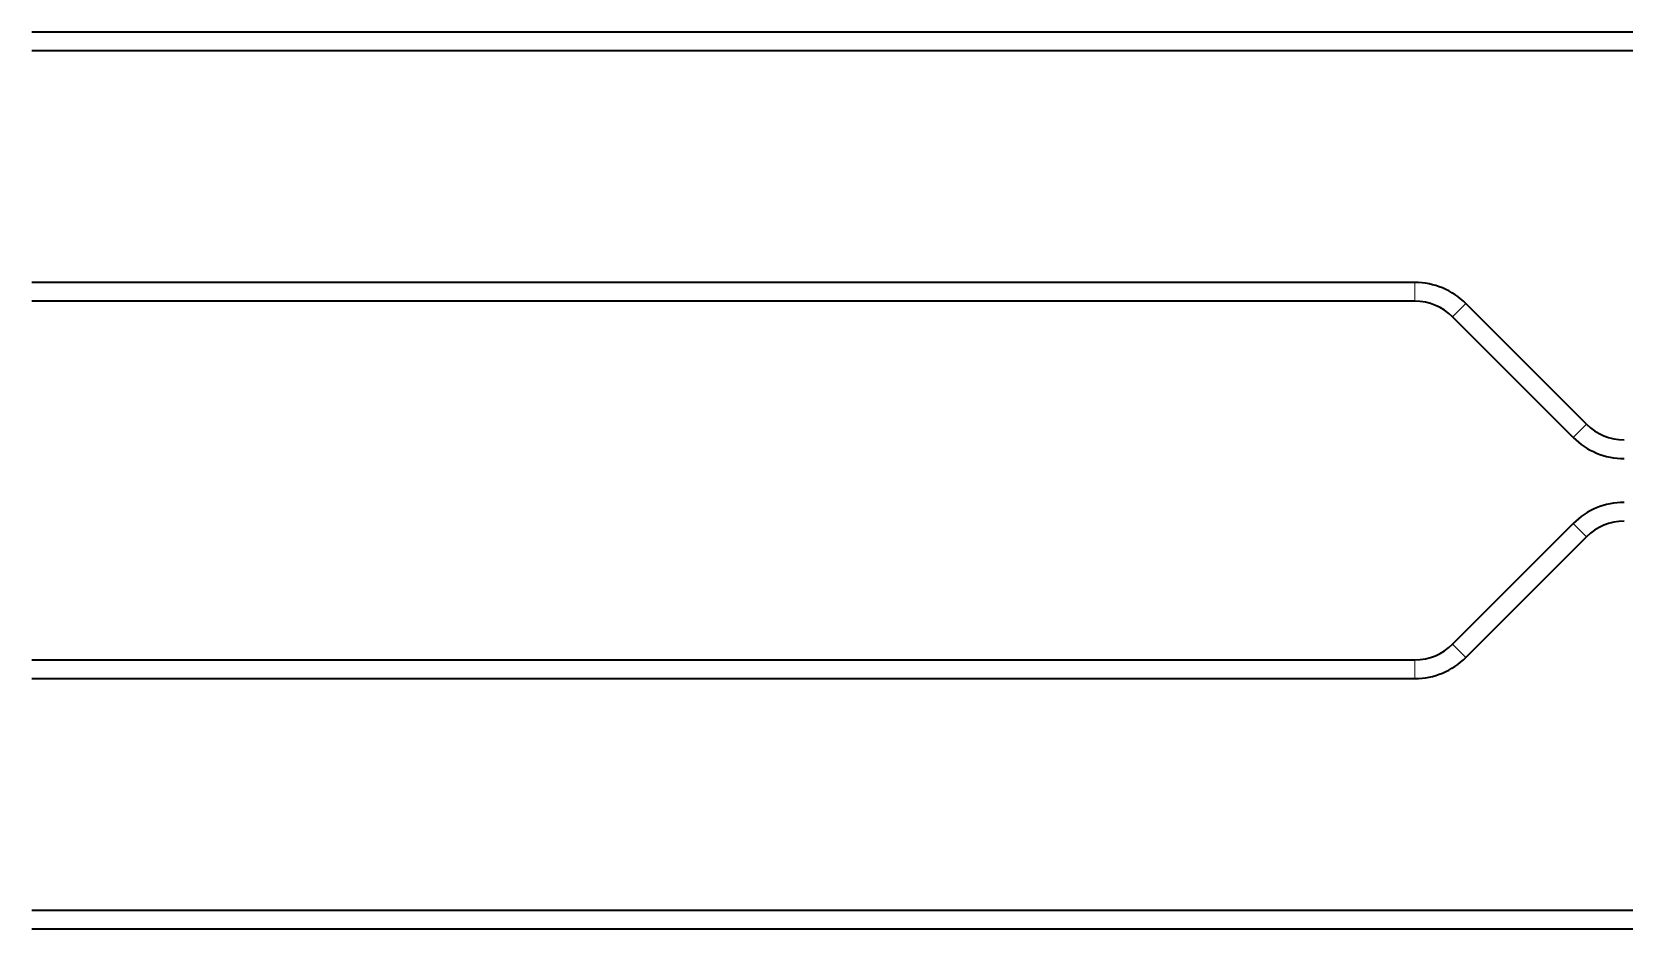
# Model space of a CAD drawing. Extents: x 384 to 891, y 188 to 696.
# Drawn here: x 500.1 to 551, y 406.2 to 434.8 of the extents above; entities that cross this region are included whole.
import ezdxf

# ---------------------------------------------------------------- set-up
doc = ezdxf.new("R2010")
doc.units = 0

msp = doc.modelspace()

# ---------------------------------------------------------------- linework, layer by layer
at = {"color": 7, "lineweight": 35}
for p, q in [((500.139, 434.848), (570.139, 434.848)), ((500.139, 434.248), (570.139, 434.248)), ((544.29, 426.847), (500.139, 426.847)), ((544.29, 426.247), (500.139, 426.247)), ((500.139, 414.806), (544.29, 414.806)), ((500.139, 414.206), (544.29, 414.206)), ((570.139, 406.806), (500.139, 406.806)), ((570.139, 406.206), (500.139, 406.206))]:
    msp.add_line(p, q, dxfattribs=at)
at = {"color": 7, "lineweight": 13, "ltscale": 0.0075}
for p, q in [((544.29, 426.847), (544.29, 426.547)), ((544.29, 426.547), (544.29, 426.247)), ((549.553, 422.113), (549.341, 421.9)), ((549.765, 422.325), (549.553, 422.113)), ((549.553, 418.941), (549.341, 419.153)), ((545.704, 415.092), (545.492, 415.304)), ((544.29, 414.506), (544.29, 414.806)), ((544.29, 414.206), (544.29, 414.506))]:
    msp.add_line(p, q, dxfattribs=at)
at = {"color": 7, "lineweight": 13, "ltscale": 0.007501}
for p, q in [((545.704, 425.961), (545.492, 425.749)), ((549.765, 418.729), (549.553, 418.941))]:
    msp.add_line(p, q, dxfattribs=at)
at = {"color": 7, "lineweight": 13, "ltscale": 0.007499}
for p, q in [((545.916, 426.174), (545.704, 425.961)), ((545.916, 414.88), (545.704, 415.092))]:
    msp.add_line(p, q, dxfattribs=at)
at = {"color": 7, "lineweight": 35, "ltscale": 0.136076}
msp.add_line((549.765, 422.325), (545.916, 426.174), dxfattribs=at)
at = {"color": 7, "lineweight": 35, "ltscale": 0.136074}
msp.add_line((549.341, 421.9), (545.492, 425.749), dxfattribs=at)
at = {"color": 7, "lineweight": 35, "ltscale": 0.136075}
for p, q in [((545.492, 415.304), (549.341, 419.153)), ((545.916, 414.88), (549.765, 418.729))]:
    msp.add_line(p, q, dxfattribs=at)
at = {"color": 7, "lineweight": 35}
for centre, radius, start, end in [((544.29, 424.547), 2.3, 45, 90), ((544.29, 424.547), 1.7, 45, 90), ((550.967, 423.527), 2.3, 225, 270), ((550.967, 423.527), 1.7, 225, 270), ((550.967, 417.527), 2.3, 90, 135), ((550.967, 417.527), 1.7, 90, 135), ((544.29, 416.506), 1.7, 270, 315), ((544.29, 416.506), 2.3, 270, 315)]:
    msp.add_arc(centre, radius, start, end, dxfattribs=at)

doc.saveas('drawing.dxf')
